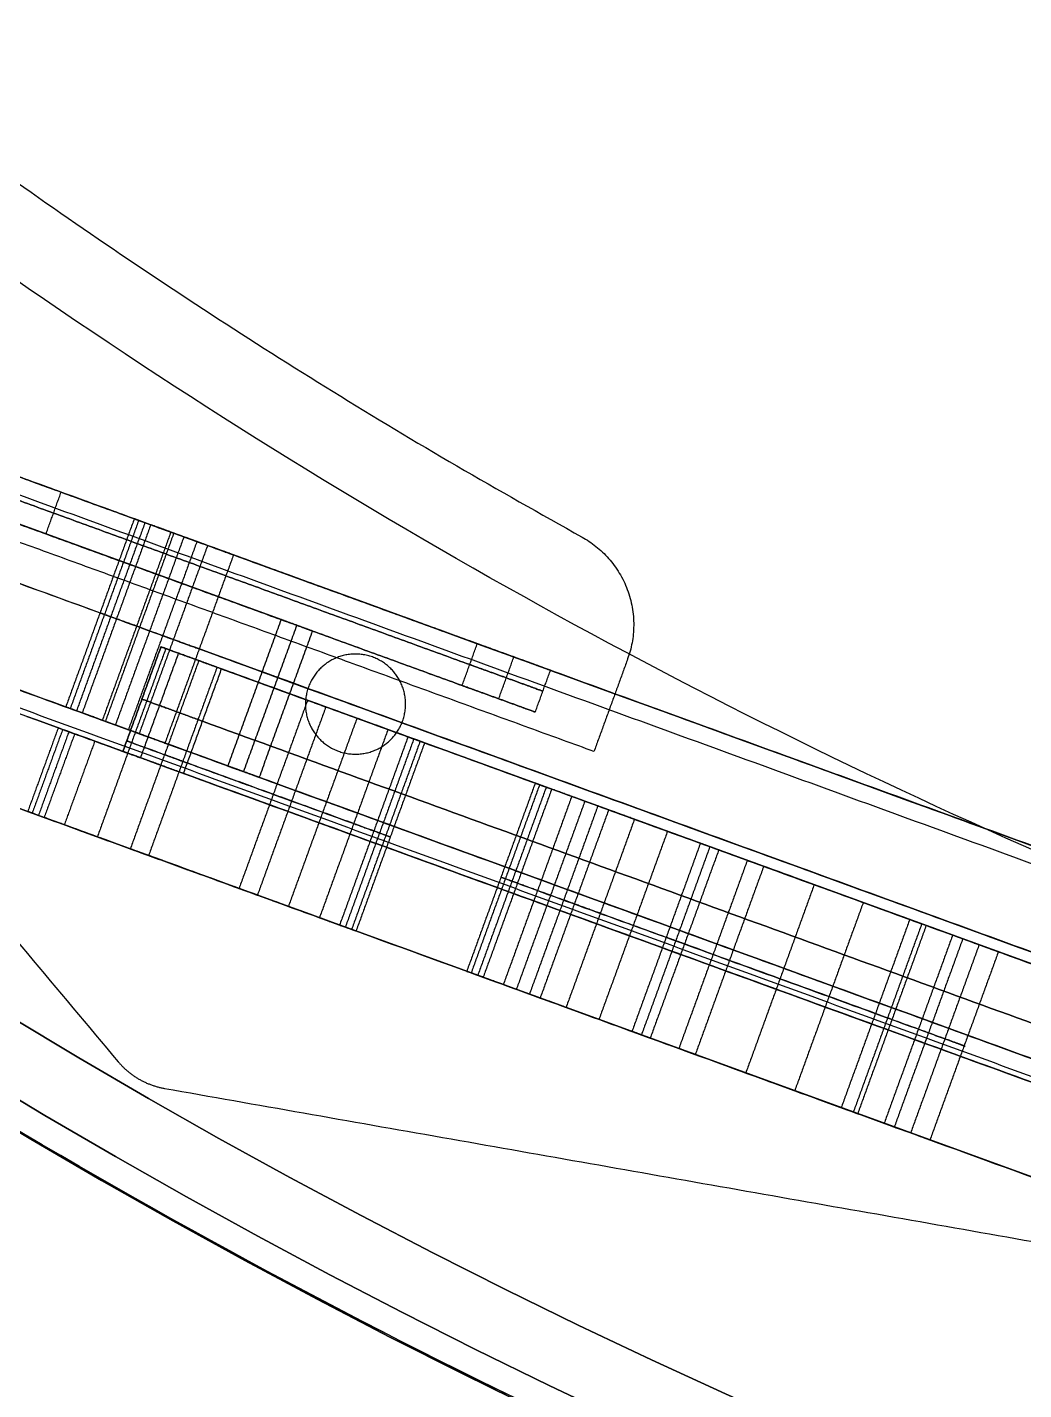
# Model space of a CAD drawing. Header units: millimetres. Extents: x -610 to 610, y -610 to 610.
# Drawn here: x -310.3 to -220.7, y -548 to -425.5 of the extents above; entities that cross this region are included whole.
import ezdxf

# ---------------------------------------------------------------- set-up
doc = ezdxf.new("R2010")
doc.units = ezdxf.units.MM
doc.layers.add('base', color=7, linetype='Continuous', true_color=0xffecbc)

msp = doc.modelspace()

# ---------------------------------------------------------------- linework, layer by layer
at = {"layer": 'base'}
for p, q in [((-398.66, -434.04, 122.97), (-295.06, -471.75, 122.97)), ((-404.82, -450.95, 122.97), (-301.22, -488.66, 122.97)), ((-287.49, -478.76, 221.97), (-329.78, -463.37, 221.97)), ((-308.63, -471.07, 230.97), (-308.63, -471.07, 212.97)), ((-264.64, -487.08, 221.97), (-284.67, -479.79, 221.97)), ((-87.93, -557.78, 106.31), (-298.29, -481.21, 106.31)), ((-301.71, -490.61, 105.6), (-316, -485.41, 105.6)), ((-79.8, -579.89, 106.31), (-318.73, -492.93, 106.31))]:
    msp.add_line(p, q, dxfattribs=at)
at = {"layer": 'base', "extrusion": (0, 0, -1)}
for centre, radius in [((0, 0, 3.53), 610), ((0, 0, 4.53), 610), ((0, 0, -2.48), 607.51), ((0, 0, 10.54), 607.51), ((0, 0, -4.97), 601.5), ((0, 0, 13.03), 601.5)]:
    msp.add_circle(centre, radius, dxfattribs=at)
at = {"layer": 'base'}
for centre, radius in [((0, 0, 249.47), 610), ((0, 0, 250.47), 610), ((0, 0, 243.46), 607.51), ((0, 0, 256.48), 607.51), ((0, 0, 240.97), 601.5), ((0, 0, 258.97), 601.5)]:
    msp.add_circle(centre, radius, dxfattribs=at)
for points, weights, degree, knots in [([(-495.2, -356.2, -4.03), (-851.4, 139, -4.03), (-356.2, 495.2, -4.03), (139, 851.4, -4.03), (495.2, 356.2, -4.03), (851.4, -139, -4.03), (356.2, -495.2, -4.03), (-139, -851.4, -4.03), (-495.2, -356.2, -4.03)], [1, 0.707106781187, 1, 0.707106781187, 1, 0.707106781187, 1, 0.707106781187, 1], 2, [0, 0, 0, 958.185759, 958.185759, 1916.371519, 1916.371519, 2874.557278, 2874.557278, 3832.743037, 3832.743037, 3832.743037]), ([(-610, 0, 249.97), (-610, -610, 249.97), (0, -610, 249.97), (610, -610, 249.97), (610, 0, 249.97), (610, 610, 249.97), (0, 610, 249.97), (-610, 610, 249.97), (-610, 0, 249.97)], [1, 0.707106781187, 1, 0.707106781187, 1, 0.707106781187, 1, 0.707106781187, 1], 2, [0, 0, 0, 958.185759, 958.185759, 1916.371519, 1916.371519, 2874.557278, 2874.557278, 3832.743037, 3832.743037, 3832.743037]), ([(32.65, -544.76, 240.97), (-510.36, -577.3, 240.97), (-544.65, -34.4, 240.97), (-578.93, 508.51, 240.97), (-36.14, 544.54, 240.97), (506.65, 580.56, 240.97), (544.42, 37.89, 240.97), (582.18, -504.79, 240.97), (39.63, -544.29, 240.97)], [1, 0.708239625255, 1, 0.708239625255, 1, 0.708239625255, 1, 0.708239625255, 1], 2, [654.018286, 654.018286, 654.018286, 1509.504571, 1509.504571, 2364.990855, 2364.990855, 3220.47714, 3220.47714, 4075.963425, 4075.963425, 4075.963425]), ([(32.65, -544.76, 244.97), (-510.36, -577.3, 244.97), (-544.65, -34.4, 244.97), (-578.93, 508.51, 244.97), (-36.14, 544.54, 244.97), (506.65, 580.56, 244.97), (544.42, 37.89, 244.97), (582.18, -504.79, 244.97), (39.63, -544.29, 244.97)], [1, 0.708239625255, 1, 0.708239625255, 1, 0.708239625255, 1, 0.708239625255, 1], 2, [654.018286, 654.018286, 654.018286, 1509.504571, 1509.504571, 2364.990855, 2364.990855, 3220.47714, 3220.47714, 4075.963425, 4075.963425, 4075.963425]), ([(32.65, -544.76, 242.97), (-510.36, -577.3, 242.97), (-544.65, -34.4, 242.97), (-578.93, 508.51, 242.97), (-36.14, 544.54, 242.97), (506.65, 580.56, 242.97), (544.42, 37.89, 242.97), (582.18, -504.79, 242.97), (39.63, -544.29, 242.97)], [1, 0.708239625255, 1, 0.708239625255, 1, 0.708239625255, 1, 0.708239625255, 1], 2, [654.018286, 654.018286, 654.018286, 1509.504571, 1509.504571, 2364.990855, 2364.990855, 3220.47714, 3220.47714, 4075.963425, 4075.963425, 4075.963425]), ([(-287.49, -478.76, 221.97), (-287.49, -478.76, 220.47), (-286.08, -479.27, 220.47), (-284.67, -479.79, 220.47), (-284.67, -479.79, 221.97), (-284.67, -479.79, 223.47), (-286.08, -479.27, 223.47), (-287.49, -478.76, 223.47), (-287.49, -478.76, 221.97)], [1, 0.707106781187, 1, 0.707106781187, 1, 0.707106781187, 1, 0.707106781187, 1], 2, [-2511.021876, -2511.021876, -2511.021876, -2508.665682, -2508.665682, -2506.309487, -2506.309487, -2503.953293, -2503.953293, -2501.597098, -2501.597098, -2501.597098]), ([(-298.29, -481.21, 173), (-293.9, -482.81, 175.7), (-289.5, -484.41, 178.4), (-285.11, -486.01, 181.1), (-284.61, -486.2, 181.41), (-284.05, -486.4, 181.57), (-283.47, -486.61, 181.57)], [1, 1, 1, 1, 0.977285464066, 0.977285464066, 1], 3, [-2606.839096, -2606.839096, -2606.839096, -2606.839096, -2606.089484, -2606.089484, -2606.089484, -2604.256953, -2604.256953, -2604.256953, -2604.256953]), ([(-263.27, -483.32, 212.97), (-263.27, -483.32, 209.47), (-266.56, -482.12, 209.47), (-269.85, -480.93, 209.47), (-269.85, -480.93, 212.97)], [1, 0.707106781187, 1, 0.707106781187, 1], 2, [516.55399, 516.55399, 516.55399, 522.051778, 522.051778, 527.549565, 527.549565, 527.549565]), ([(-269.85, -480.93, 230.97), (-269.85, -480.93, 234.47), (-266.56, -482.12, 234.47), (-263.27, -483.32, 234.47), (-263.27, -483.32, 230.97)], [1, 0.707106781187, 1, 0.707106781187, 1], 2, [726.828773, 726.828773, 726.828773, 732.32656, 732.32656, 737.824347, 737.824347, 737.824347]), ([(-276.08, -489.3, 134.62), (-281.8, -487.22, 131.1), (-287.52, -485.13, 127.59), (-293.25, -483.05, 124.07), (-293.75, -482.87, 123.76), (-294.31, -482.66, 123.6), (-294.89, -482.45, 123.6)], [1, 1, 1, 1, 0.977285323406, 0.977285323406, 1], 3, [-2657.061462, -2657.061462, -2657.061462, -2657.061462, -2656.085092, -2656.085092, -2656.085092, -2654.252555, -2654.252555, -2654.252555, -2654.252555]), ([(-283.69, -482.91, 258.97), (-280.25, -480.02, 258.97), (-277.35, -483.47, 258.97), (-274.46, -486.92, 258.97), (-277.91, -489.81, 258.97), (-281.36, -492.7, 258.97), (-284.25, -489.25, 258.97), (-287.14, -485.81, 258.97), (-283.69, -482.91, 258.97)], [1, 0.707106781187, 1, 0.707106781187, 1, 0.707106781187, 1, 0.707106781187, 1], 2, [3889.291705, 3889.291705, 3889.291705, 3896.360289, 3896.360289, 3903.428872, 3903.428872, 3910.497456, 3910.497456, 3917.566039, 3917.566039, 3917.566039]), ([(-283.69, -482.91, 244.97), (-280.25, -480.02, 244.97), (-277.35, -483.47, 244.97), (-274.46, -486.92, 244.97), (-277.91, -489.81, 244.97), (-281.36, -492.7, 244.97), (-284.25, -489.25, 244.97), (-287.14, -485.81, 244.97), (-283.69, -482.91, 244.97)], [1, 0.707106781187, 1, 0.707106781187, 1, 0.707106781187, 1, 0.707106781187, 1], 2, [3889.291705, 3889.291705, 3889.291705, 3896.360289, 3896.360289, 3903.428872, 3903.428872, 3910.497456, 3910.497456, 3917.566039, 3917.566039, 3917.566039]), ([(-283.69, -482.91, 249.97), (-280.25, -480.02, 249.97), (-277.35, -483.47, 249.97), (-274.46, -486.92, 249.97), (-277.91, -489.81, 249.97), (-281.36, -492.7, 249.97), (-284.25, -489.25, 249.97), (-287.14, -485.81, 249.97), (-283.69, -482.91, 249.97)], [1, 0.707106781187, 1, 0.707106781187, 1, 0.707106781187, 1, 0.707106781187, 1], 2, [3889.291705, 3889.291705, 3889.291705, 3896.360289, 3896.360289, 3903.428872, 3903.428872, 3910.497456, 3910.497456, 3917.566039, 3917.566039, 3917.566039]), ([(-289.2, -483.46, 221.97), (-289.2, -483.46, 223.47), (-287.79, -483.97, 223.47), (-286.38, -484.49, 223.47), (-286.38, -484.49, 221.97), (-286.38, -484.49, 220.47), (-287.79, -483.97, 220.47), (-289.2, -483.46, 220.47), (-289.2, -483.46, 221.97)], [1, 0.707106781187, 1, 0.707106781187, 1, 0.707106781187, 1, 0.707106781187, 1], 2, [2501.597098, 2501.597098, 2501.597098, 2503.953293, 2503.953293, 2506.309487, 2506.309487, 2508.665682, 2508.665682, 2511.021876, 2511.021876, 2511.021876]), ([(-263.95, -485.2, 212.97), (-263.95, -485.2, 209.47), (-267.24, -484, 209.47), (-270.53, -482.81, 209.47), (-270.53, -482.81, 212.97)], [1, 0.707106781187, 1, 0.707106781187, 1], 2, [516.55399, 516.55399, 516.55399, 522.051778, 522.051778, 527.549565, 527.549565, 527.549565]), ([(-270.53, -482.81, 230.97), (-270.53, -482.81, 234.47), (-267.24, -484, 234.47), (-263.95, -485.2, 234.47), (-263.95, -485.2, 230.97)], [1, 0.707106781187, 1, 0.707106781187, 1], 2, [726.828773, 726.828773, 726.828773, 732.32656, 732.32656, 737.824347, 737.824347, 737.824347]), ([(-264.64, -487.08, 212.97), (-264.64, -487.08, 209.47), (-267.92, -485.88, 209.47), (-271.21, -484.69, 209.47), (-271.21, -484.69, 212.97)], [1, 0.707106781187, 1, 0.707106781187, 1], 2, [516.55399, 516.55399, 516.55399, 522.051778, 522.051778, 527.549565, 527.549565, 527.549565]), ([(-271.21, -484.69, 230.97), (-271.21, -484.69, 234.47), (-267.92, -485.88, 234.47), (-264.64, -487.08, 234.47), (-264.64, -487.08, 230.97)], [1, 0.707106781187, 1, 0.707106781187, 1], 2, [726.828773, 726.828773, 726.828773, 732.32656, 732.32656, 737.824347, 737.824347, 737.824347]), ([(-301.37, -489.67, 173), (-296.98, -491.27, 175.7), (-292.58, -492.87, 178.4), (-288.19, -494.47, 181.1), (-287.69, -494.65, 181.41), (-287.12, -494.86, 181.57), (-286.54, -495.07, 181.57)], [1, 1, 1, 1, 0.977285464066, 0.977285464066, 1], 3, [-2606.839096, -2606.839096, -2606.839096, -2606.839096, -2606.089484, -2606.089484, -2606.089484, -2604.256953, -2604.256953, -2604.256953, -2604.256953]), ([(-279.15, -497.76, 134.62), (-284.88, -495.67, 131.1), (-290.6, -493.59, 127.59), (-296.33, -491.51, 124.07), (-296.83, -491.32, 123.76), (-297.39, -491.12, 123.6), (-297.97, -490.91, 123.6)], [1, 1, 1, 1, 0.977285323406, 0.977285323406, 1], 3, [-2657.061462, -2657.061462, -2657.061462, -2657.061462, -2656.085092, -2656.085092, -2656.085092, -2654.252555, -2654.252555, -2654.252555, -2654.252555]), ([(-292.28, -491.92, 221.97), (-292.28, -491.92, 223.47), (-290.87, -492.43, 223.47), (-289.46, -492.94, 223.47), (-289.46, -492.94, 221.97), (-289.46, -492.94, 220.47), (-290.87, -492.43, 220.47), (-292.28, -491.92, 220.47), (-292.28, -491.92, 221.97)], [1, 0.707106781187, 1, 0.707106781187, 1, 0.707106781187, 1, 0.707106781187, 1], 2, [2501.597098, 2501.597098, 2501.597098, 2503.953293, 2503.953293, 2506.309487, 2506.309487, 2508.665682, 2508.665682, 2511.021876, 2511.021876, 2511.021876]), ([(-308.79, -496.55, 170.33), (-302.95, -498.68, 173.92), (-297.11, -500.8, 177.51), (-291.27, -502.93, 181.1), (-290.76, -503.11, 181.41), (-290.2, -503.31, 181.57), (-289.62, -503.53, 181.57)], [1, 1, 1, 1, 0.977285464066, 0.977285464066, 1], 3, [-2607.08562, -2607.08562, -2607.08562, -2607.08562, -2606.089484, -2606.089484, -2606.089484, -2604.256953, -2604.256953, -2604.256953, -2604.256953]), ([(-282.23, -506.22, 134.62), (-287.96, -504.13, 131.1), (-293.68, -502.05, 127.59), (-299.4, -499.96, 124.07), (-299.91, -499.78, 123.76), (-300.47, -499.58, 123.6), (-301.05, -499.37, 123.6)], [1, 1, 1, 1, 0.977285323406, 0.977285323406, 1], 3, [-2657.061462, -2657.061462, -2657.061462, -2657.061462, -2656.085092, -2656.085092, -2656.085092, -2654.252555, -2654.252555, -2654.252555, -2654.252555]), ([(-226.2, -507.45, 181.57), (-224.61, -508.03, 181.57), (-223.36, -508.49, 180.51), (-223, -508.62, 178.87), (-222.63, -508.75, 177.22), (-223.31, -508.51, 175.69), (-224.73, -507.99, 174.93)], [1, 0.855896171082, 0.855896171082, 1, 0.855896171082, 0.855896171082, 1], 3, [-2484.099621, -2484.099621, -2484.099621, -2484.099621, -2479.409876, -2479.409876, -2479.409876, -2474.72013, -2474.72013, -2474.72013, -2474.72013]), ([(-229.28, -515.91, 181.57), (-227.69, -516.49, 181.57), (-226.44, -516.94, 180.51), (-226.08, -517.08, 178.87), (-225.71, -517.21, 177.22), (-226.39, -516.96, 175.69), (-227.81, -516.44, 174.93)], [1, 0.855896171082, 0.855896171082, 1, 0.855896171082, 0.855896171082, 1], 3, [-2484.099621, -2484.099621, -2484.099621, -2484.099621, -2479.409876, -2479.409876, -2479.409876, -2474.72013, -2474.72013, -2474.72013, -2474.72013]), ([(-232.36, -524.37, 181.57), (-230.77, -524.95, 181.57), (-229.52, -525.4, 180.51), (-229.15, -525.53, 178.87), (-228.79, -525.67, 177.22), (-229.47, -525.42, 175.69), (-230.89, -524.9, 174.93)], [1, 0.855896171082, 0.855896171082, 1, 0.855896171082, 0.855896171082, 1], 3, [-2484.099621, -2484.099621, -2484.099621, -2484.099621, -2479.409876, -2479.409876, -2479.409876, -2474.72013, -2474.72013, -2474.72013, -2474.72013])]:
    msp.add_rational_spline(points, weights, degree=degree, knots=knots, dxfattribs=at)
for points, degree in [([(-563.1, -207.5, 240.97), (-432.61, -363, 240.97), (-302.13, -518.51, 240.97)], 2), ([(-563.1, -207.5, 244.97), (-432.61, -363, 244.97), (-302.13, -518.51, 244.97)], 2), ([(-563.1, -207.5, 242.97), (-432.61, -363, 242.97), (-302.13, -518.51, 242.97)], 2), ([(-20.66, -571.62, 244.97), (-204.81, -504.6, 244.97), (-388.96, -437.57, 244.97)], 2), ([(-373.3, -444.89, 4.97), (-186.65, -512.82, 4.97), (0, -580.76, 4.97)], 2), ([(-373.3, -444.89, 0.97), (-186.65, -512.82, 0.97), (0, -580.76, 0.97)], 2), ([(-373.3, -444.89, 2.97), (-186.65, -512.82, 2.97), (0, -580.76, 2.97)], 2), ([(-23.74, -580.08, 244.97), (-207.89, -513.05, 244.97), (-392.04, -446.03, 244.97)], 2), ([(-363.2, -446.95, 0.97), (-186.02, -511.44, 0.97), (-8.84, -575.92, 0.97)], 2), ([(-269.85, -480.93, 212.97), (-307.27, -467.31, 212.97), (-344.69, -453.69, 212.97)], 2), ([(-344.69, -453.69, 230.97), (-307.27, -467.31, 230.97), (-269.85, -480.93, 230.97)], 2), ([(-26.82, -588.54, 244.97), (-210.97, -521.51, 244.97), (-395.12, -454.49, 244.97)], 2), ([(-366.28, -455.4, 0.97), (-189.1, -519.89, 0.97), (-11.92, -584.38, 0.97)], 2), ([(-270.53, -482.81, 212.97), (-307.95, -469.19, 212.97), (-345.37, -455.57, 212.97)], 2), ([(-345.37, -455.57, 230.97), (-307.95, -469.19, 230.97), (-270.53, -482.81, 230.97)], 2), ([(-271.21, -484.69, 212.97), (-308.63, -471.07, 212.97), (-346.05, -457.45, 212.97)], 2), ([(-346.05, -457.45, 230.97), (-308.63, -471.07, 230.97), (-271.21, -484.69, 230.97)], 2), ([(-259.36, -490.62, 230.97), (-303.35, -474.6, 230.97), (-347.35, -458.59, 230.97)], 2), ([(-259.36, -490.62, 212.97), (-303.35, -474.6, 212.97), (-347.35, -458.59, 212.97)], 2), ([(-259.36, -490.62, 221.97), (-303.35, -474.6, 221.97), (-347.35, -458.59, 221.97)], 2), ([(-2.05, -599.17, 4.97), (-192.81, -529.74, 4.97), (-383.56, -460.31, 4.97)], 2), ([(-2.05, -599.17, 0.97), (-192.81, -529.74, 0.97), (-383.56, -460.31, 0.97)], 2), ([(-2.05, -599.17, 2.97), (-192.81, -529.74, 2.97), (-383.56, -460.31, 2.97)], 2), ([(-369.36, -463.86, 0.97), (-192.18, -528.35, 0.97), (-15, -592.84, 0.97)], 2), ([(-308.63, -471.07, 212.97), (-307.95, -469.19, 212.97), (-307.27, -467.31, 212.97)], 2), ([(-308.63, -471.07, 230.97), (-307.95, -469.19, 230.97), (-307.27, -467.31, 230.97)], 2), ([(-300.69, -469.7, 142.1), (-303.77, -478.16, 142.1), (-306.85, -486.61, 142.1)], 2), ([(-300.69, -469.7, 182.6), (-303.77, -478.16, 182.6), (-306.85, -486.61, 182.6)], 2), ([(-300.69, -469.7, 162.35), (-303.77, -478.16, 162.35), (-306.85, -486.61, 162.35)], 2), ([(-300.29, -469.84, 184.18), (-303.37, -478.3, 184.18), (-306.45, -486.76, 184.18)], 2), ([(-299.73, -470.05, 139.63), (-302.81, -478.51, 139.63), (-305.88, -486.96, 139.63)], 2), ([(-299.21, -470.24, 185.33), (-302.29, -478.7, 185.33), (-305.37, -487.15, 185.33)], 2), ([(-300.69, -469.7, 142.1), (-300.69, -469.7, 155.6), (-300.69, -469.7, 169.1), (-300.69, -469.7, 182.6)], 3), ([(-300.69, -469.7, 182.6), (-300.69, -469.7, 183.73), (-300.13, -469.91, 184.77), (-299.21, -470.24, 185.33)], 3), ([(-299.21, -470.24, 185.33), (-297.83, -470.74, 186.18), (-296.44, -471.25, 187.03), (-295.06, -471.75, 187.88)], 3), ([(-297.4, -470.9, 138.6), (-300.48, -479.35, 138.6), (-303.56, -487.81, 138.6)], 2), ([(-297.14, -470.99, 186.61), (-300.21, -479.45, 186.61), (-303.29, -487.91, 186.61)], 2), ([(-296.23, -471.32, 138.6), (-299.31, -479.78, 138.6), (-302.39, -488.24, 138.6)], 2), ([(-295.06, -471.75, 138.6), (-295.84, -471.46, 138.6), (-296.62, -471.18, 138.6), (-297.4, -470.9, 138.6)], 3), ([(-260.43, -471.35, 230.97), (-260.43, -471.35, 221.97), (-260.43, -471.35, 212.97)], 2), ([(-295.06, -471.75, 45.3), (-298.14, -480.21, 45.3), (-301.22, -488.66, 45.3)], 2), ([(-295.06, -471.75, 138.6), (-298.14, -480.21, 138.6), (-301.22, -488.66, 138.6)], 2), ([(-295.06, -471.75, 187.88), (-298.14, -480.21, 187.88), (-301.22, -488.66, 187.88)], 2), ([(-295.06, -471.75, 197.33), (-298.14, -480.21, 197.33), (-301.22, -488.66, 197.33)], 2), ([(-295.06, -471.75, 91.95), (-298.14, -480.21, 91.95), (-301.22, -488.66, 91.95)], 2), ([(-295.06, -471.75, 192.6), (-298.14, -480.21, 192.6), (-301.22, -488.66, 192.6)], 2), ([(-294.1, -472.1, 42.82), (-297.18, -480.56, 42.82), (-300.25, -489.01, 42.82)], 2), ([(-294.1, -472.1, 199.8), (-297.18, -480.56, 199.8), (-300.25, -489.01, 199.8)], 2), ([(-295.06, -471.75, 45.3), (-295.06, -471.75, 76.4), (-295.06, -471.75, 107.5), (-295.06, -471.75, 138.6)], 3), ([(-295.06, -471.75, 187.88), (-295.06, -471.75, 191.03), (-295.06, -471.75, 194.18), (-295.06, -471.75, 197.33)], 3), ([(-291.77, -472.95, 41.8), (-294.85, -481.4, 41.8), (-297.93, -489.86, 41.8)], 2), ([(-291.77, -472.95, 200.83), (-294.85, -481.4, 200.83), (-297.93, -489.86, 200.83)], 2), ([(-87.61, -547.26, 41.8), (-155.66, -522.49, 41.8), (-223.72, -497.72, 41.8), (-291.77, -472.95, 41.8)], 3), ([(-291.77, -472.95, 200.83), (-223.72, -497.72, 200.83), (-155.66, -522.49, 200.83), (-87.61, -547.26, 200.83)], 3), ([(-303.35, -474.6, 230.97), (-303.35, -474.6, 221.97), (-303.35, -474.6, 212.97)], 2), ([(-256.36, -476.07, 230.97), (-256.36, -476.07, 221.97), (-256.36, -476.07, 212.97)], 2), ([(-303.77, -478.16, 142.1), (-303.77, -478.16, 155.6), (-303.77, -478.16, 169.1), (-303.77, -478.16, 182.6)], 3), ([(-303.77, -478.16, 182.6), (-303.77, -478.16, 183.73), (-303.2, -478.36, 184.77), (-302.29, -478.7, 185.33)], 3), ([(-302.29, -478.7, 185.33), (-300.91, -479.2, 186.18), (-299.52, -479.7, 187.03), (-298.14, -480.21, 187.88)], 3), ([(-287.49, -478.76, 221.97), (-289.89, -485.34, 221.97), (-292.28, -491.92, 221.97)], 2), ([(-298.14, -480.21, 138.6), (-298.92, -479.92, 138.6), (-299.7, -479.64, 138.6), (-300.48, -479.35, 138.6)], 3), ([(-286.08, -479.27, 223.47), (-288.48, -485.85, 223.47), (-290.87, -492.43, 223.47)], 2), ([(-286.08, -479.27, 220.47), (-288.48, -485.85, 220.47), (-290.87, -492.43, 220.47)], 2), ([(-284.67, -479.79, 221.97), (-287.07, -486.36, 221.97), (-289.46, -492.94, 221.97)], 2), ([(-301.71, -490.61, 32.8), (-300, -485.91, 32.8), (-298.29, -481.21, 32.8)], 2), ([(-301.71, -490.61, 179.83), (-300, -485.91, 179.83), (-298.29, -481.21, 179.83)], 2), ([(-298.29, -481.21, 123.6), (-300, -485.91, 123.6), (-301.71, -490.61, 123.6)], 2), ([(-301.71, -490.61, 173), (-300, -485.91, 173), (-298.29, -481.21, 173)], 2), ([(-301.71, -490.61, 106.31), (-300, -485.91, 106.31), (-298.29, -481.21, 106.31)], 2), ([(-294.89, -482.45, 123.6), (-296.03, -482.04, 123.6), (-297.16, -481.63, 123.6), (-298.29, -481.21, 123.6)], 3), ([(-298.29, -481.21, 179.83), (-298.29, -481.21, 176.41), (-298.29, -481.21, 173)], 2), ([(-298.29, -481.21, 123.6), (-298.29, -481.21, 78.2), (-298.29, -481.21, 32.8)], 2), ([(-298.14, -480.21, 45.3), (-298.14, -480.21, 76.4), (-298.14, -480.21, 107.5), (-298.14, -480.21, 138.6)], 3), ([(-298.14, -480.21, 187.88), (-298.14, -480.21, 191.03), (-298.14, -480.21, 194.18), (-298.14, -480.21, 197.33)], 3), ([(-271.21, -484.69, 212.97), (-270.53, -482.81, 212.97), (-269.85, -480.93, 212.97)], 2), ([(-271.21, -484.69, 230.97), (-270.53, -482.81, 230.97), (-269.85, -480.93, 230.97)], 2), ([(-297.86, -481.37, 123.6), (-300.94, -489.83, 123.6), (-304.01, -498.29, 123.6)], 2), ([(-294.89, -482.45, 123.6), (-297.97, -490.91, 123.6), (-301.05, -499.37, 123.6)], 2), ([(-300.12, -491.19, 28.7), (-298.41, -486.49, 28.7), (-296.7, -481.79, 28.7)], 2), ([(-300.12, -491.19, 183.93), (-298.41, -486.49, 183.93), (-296.7, -481.79, 183.93)], 2), ([(-90.68, -555.71, 41.8), (-158.74, -530.94, 41.8), (-226.8, -506.17, 41.8), (-294.85, -481.4, 41.8)], 3), ([(-294.85, -481.4, 200.83), (-226.8, -506.17, 200.83), (-158.74, -530.94, 200.83), (-90.68, -555.71, 200.83)], 3), ([(-267.92, -485.88, 209.47), (-267.24, -484, 209.47), (-266.56, -482.12, 209.47)], 2), ([(-267.92, -485.88, 234.47), (-267.24, -484, 234.47), (-266.56, -482.12, 234.47)], 2), ([(-256.33, -482.3, 230.97), (-257.84, -486.46, 230.97), (-259.36, -490.62, 230.97)], 2), ([(-256.33, -482.3, 212.97), (-257.84, -486.46, 212.97), (-259.36, -490.62, 212.97)], 2), ([(-256.33, -482.3, 221.97), (-257.84, -486.46, 221.97), (-259.36, -490.62, 221.97)], 2), ([(-256.33, -482.3, 230.97), (-256.33, -482.3, 221.97), (-256.33, -482.3, 212.97)], 2), ([(-293.25, -483.05, 124.07), (-296.33, -491.51, 124.07), (-299.4, -499.96, 124.07)], 2), ([(-296.26, -492.59, 27), (-294.55, -487.9, 27), (-292.84, -483.2, 27)], 2), ([(-296.26, -492.59, 185.63), (-294.55, -487.9, 185.63), (-292.84, -483.2, 185.63)], 2), ([(-292.84, -483.2, 27), (-193.11, -519.5, 27), (-93.38, -555.8, 27)], 2), ([(-93.38, -555.8, 185.63), (-193.11, -519.5, 185.63), (-292.84, -483.2, 185.63)], 2), ([(-283.69, -482.91, 244.97), (-283.69, -482.91, 251.97), (-283.69, -482.91, 258.97)], 2), ([(-277.35, -483.47, 244.97), (-277.35, -483.47, 251.97), (-277.35, -483.47, 258.97)], 2), ([(-264.64, -487.08, 212.97), (-263.95, -485.2, 212.97), (-263.27, -483.32, 212.97)], 2), ([(-264.64, -487.08, 230.97), (-263.95, -485.2, 230.97), (-263.27, -483.32, 230.97)], 2), ([(-264.64, -487.08, 221.97), (-263.95, -485.2, 221.97), (-263.27, -483.32, 221.97)], 2), ([(-263.27, -483.32, 230.97), (-263.27, -483.32, 221.97), (-263.27, -483.32, 212.97)], 2), ([(-300, -485.91, 179.83), (-300, -485.91, 176.41), (-300, -485.91, 173)], 2), ([(-300, -485.91, 123.6), (-300, -485.91, 78.2), (-300, -485.91, 32.8)], 2), ([(-285.11, -486.01, 181.1), (-288.19, -494.47, 181.1), (-291.27, -502.93, 181.1)], 2), ([(-263.95, -485.2, 230.97), (-263.95, -485.2, 221.97), (-263.95, -485.2, 212.97)], 2), ([(-306.85, -486.61, 142.1), (-306.85, -486.61, 155.6), (-306.85, -486.61, 169.1), (-306.85, -486.61, 182.6)], 3), ([(-306.85, -486.61, 182.6), (-306.85, -486.61, 183.73), (-306.28, -486.82, 184.77), (-305.37, -487.15, 185.33)], 3), ([(-305.37, -487.15, 185.33), (-303.98, -487.66, 186.18), (-302.6, -488.16, 187.03), (-301.22, -488.66, 187.88)], 3), ([(-283.47, -486.61, 181.57), (-286.54, -495.07, 181.57), (-289.62, -503.53, 181.57)], 2), ([(-283.47, -486.61, 181.57), (-281.6, -487.29, 181.57), (-279.74, -487.97, 181.57), (-277.88, -488.64, 181.57)], 3), ([(-264.64, -487.08, 230.97), (-264.64, -487.08, 221.97), (-264.64, -487.08, 212.97)], 2), ([(-257.84, -486.46, 230.97), (-257.84, -486.46, 221.97), (-257.84, -486.46, 212.97)], 2), ([(-310.36, -487.46, 200.83), (-196.53, -528.89, 200.83), (-82.7, -570.33, 200.83)], 2), ([(-82.7, -570.33, 11.8), (-196.53, -528.89, 11.8), (-310.36, -487.46, 11.8)], 2), ([(-307.53, -488.49, 127.1), (-308.9, -492.25, 127.1), (-310.27, -496.01, 127.1)], 2), ([(-307.53, -488.49, 167.6), (-308.9, -492.25, 167.6), (-310.27, -496.01, 167.6)], 2), ([(-307.53, -488.49, 147.35), (-308.9, -492.25, 147.35), (-310.27, -496.01, 147.35)], 2), ([(-307.13, -488.64, 169.18), (-308.5, -492.4, 169.18), (-309.87, -496.16, 169.18)], 2), ([(-307.53, -488.49, 167.6), (-307.53, -488.49, 147.35), (-307.53, -488.49, 127.1)], 2), ([(-306.05, -489.03, 170.33), (-306.97, -488.7, 169.77), (-307.53, -488.49, 168.73), (-307.53, -488.49, 167.6)], 3), ([(-301.22, -488.66, 138.6), (-302, -488.38, 138.6), (-302.78, -488.1, 138.6), (-303.56, -487.81, 138.6)], 3), ([(-294.55, -487.9, 27), (-194.82, -524.2, 27), (-95.09, -560.5, 27)], 2), ([(-95.09, -560.5, 185.63), (-194.82, -524.2, 185.63), (-294.55, -487.9, 185.63)], 2), ([(-280.67, -487.63, 181.57), (-283.75, -496.08, 181.57), (-286.83, -504.54, 181.57)], 2), ([(-277.88, -488.64, 181.57), (-280.96, -497.1, 181.57), (-284.04, -505.56, 181.57)], 2), ([(-306.57, -488.84, 124.63), (-307.94, -492.6, 124.63), (-309.3, -496.36, 124.63)], 2), ([(-306.05, -489.03, 170.33), (-307.42, -492.79, 170.33), (-308.79, -496.55, 170.33)], 2), ([(-304.24, -489.69, 123.6), (-305.61, -493.45, 123.6), (-306.98, -497.21, 123.6)], 2), ([(-301.71, -490.61, 173), (-303.16, -490.08, 172.11), (-304.6, -489.56, 171.22), (-306.05, -489.03, 170.33)], 3), ([(-304.24, -489.69, 123.6), (-303.4, -490, 123.6), (-302.56, -490.3, 123.6), (-301.71, -490.61, 123.6)], 3), ([(-297.97, -490.91, 123.6), (-299.1, -490.5, 123.6), (-300.24, -490.08, 123.6), (-301.37, -489.67, 123.6)], 3), ([(-301.22, -488.66, 45.3), (-301.22, -488.66, 76.4), (-301.22, -488.66, 107.5), (-301.22, -488.66, 138.6)], 3), ([(-301.22, -488.66, 187.88), (-301.22, -488.66, 191.03), (-301.22, -488.66, 194.18), (-301.22, -488.66, 197.33)], 3), ([(-93.76, -564.17, 41.8), (-161.82, -539.4, 41.8), (-229.87, -514.63, 41.8), (-297.93, -489.86, 41.8)], 3), ([(-297.93, -489.86, 200.83), (-229.87, -514.63, 200.83), (-161.82, -539.4, 200.83), (-93.76, -564.17, 200.83)], 3), ([(-284.25, -489.25, 244.97), (-284.25, -489.25, 251.97), (-284.25, -489.25, 258.97)], 2), ([(-276.08, -489.3, 134.62), (-279.15, -497.76, 134.62), (-282.23, -506.22, 134.62)], 2), ([(-275.56, -489.49, 180.54), (-278.64, -497.95, 180.54), (-281.71, -506.4, 180.54)], 2), ([(-274.99, -489.7, 135.77), (-278.07, -498.15, 135.77), (-281.15, -506.61, 135.77)], 2), ([(-274.59, -489.84, 137.35), (-277.67, -498.3, 137.35), (-280.75, -506.75, 137.35)], 2), ([(-274.59, -489.84, 178.07), (-277.67, -498.3, 178.07), (-280.75, -506.75, 178.07)], 2), ([(-274.59, -489.84, 157.71), (-277.67, -498.3, 157.71), (-280.75, -506.75, 157.71)], 2), ([(-277.91, -489.81, 244.97), (-277.91, -489.81, 251.97), (-277.91, -489.81, 258.97)], 2), ([(-274.59, -489.84, 137.35), (-274.59, -489.84, 136.22), (-275.16, -489.63, 135.18), (-276.08, -489.3, 134.62)], 3), ([(-274.59, -489.84, 178.07), (-274.59, -489.84, 164.49), (-274.59, -489.84, 150.92), (-274.59, -489.84, 137.35)], 3), ([(-301.71, -490.61, 179.83), (-301.71, -490.61, 176.41), (-301.71, -490.61, 173)], 2), ([(-301.71, -490.61, 123.6), (-301.71, -490.61, 78.2), (-301.71, -490.61, 32.8)], 2), ([(-259.36, -490.62, 230.97), (-259.36, -490.62, 221.97), (-259.36, -490.62, 212.97)], 2), ([(-296.26, -492.59, 27), (-196.53, -528.89, 27), (-96.8, -565.19, 27)], 2), ([(-96.8, -565.19, 185.63), (-196.53, -528.89, 185.63), (-296.26, -492.59, 185.63)], 2), ([(-264.64, -493.46, 167.3), (-267.72, -501.92, 167.3), (-270.8, -510.38, 167.3)], 2), ([(-264.64, -493.46, 167.6), (-267.72, -501.92, 167.6), (-270.8, -510.38, 167.6)], 2), ([(-264.64, -493.46, 167.45), (-267.72, -501.92, 167.45), (-270.8, -510.38, 167.45)], 2), ([(-264.64, -493.46, 167.3), (-264.64, -493.46, 167.4), (-264.64, -493.46, 167.5), (-264.64, -493.46, 167.6)], 3), ([(-264.64, -493.46, 167.6), (-264.64, -493.46, 168.73), (-264.08, -493.67, 169.77), (-263.16, -494, 170.33)], 3), ([(-264.25, -493.61, 169.18), (-267.33, -502.06, 169.18), (-270.4, -510.52, 169.18)], 2), ([(-263.65, -493.82, 164.88), (-266.73, -502.28, 164.88), (-269.81, -510.74, 164.88)], 2), ([(-263.16, -494, 170.33), (-266.24, -502.46, 170.33), (-269.32, -510.91, 170.33)], 2), ([(-261.36, -494.66, 163.89), (-264.43, -503.12, 163.89), (-267.51, -511.57, 163.89)], 2), ([(-259.01, -495.51, 163.89), (-259.79, -495.23, 163.89), (-260.57, -494.94, 163.89), (-261.36, -494.66, 163.89)], 3), ([(-85.44, -577.84, 200.83), (-199.27, -536.41, 200.83), (-313.1, -494.98, 200.83)], 2), ([(-313.1, -494.98, 11.8), (-199.27, -536.41, 11.8), (-85.44, -577.84, 11.8)], 2), ([(-286.54, -495.07, 181.57), (-284.68, -495.75, 181.57), (-282.82, -496.42, 181.57), (-280.96, -497.1, 181.57)], 3), ([(-260.18, -495.09, 163.89), (-263.26, -503.54, 163.89), (-266.34, -512, 163.89)], 2), ([(-259.01, -495.51, 127.1), (-262.08, -503.97, 127.1), (-265.16, -512.43, 127.1)], 2), ([(-259.01, -495.51, 163.89), (-262.08, -503.97, 163.89), (-265.16, -512.43, 163.89)], 2), ([(-259.01, -495.51, 145.49), (-262.08, -503.97, 145.49), (-265.16, -512.43, 145.49)], 2), ([(-258.04, -495.86, 124.63), (-261.12, -504.32, 124.63), (-264.2, -512.78, 124.63)], 2), ([(-259.01, -495.51, 127.1), (-259.01, -495.51, 139.36), (-259.01, -495.51, 151.62), (-259.01, -495.51, 163.89)], 3), ([(-310.27, -496.01, 127.1), (-310.27, -496.01, 140.6), (-310.27, -496.01, 154.1), (-310.27, -496.01, 167.6)], 3), ([(-310.27, -496.01, 167.6), (-310.27, -496.01, 168.73), (-309.7, -496.22, 169.77), (-308.79, -496.55, 170.33)], 3), ([(-301.05, -499.37, 123.6), (-303.03, -498.65, 123.6), (-305, -497.93, 123.6), (-306.98, -497.21, 123.6)], 3), ([(-255.72, -496.71, 123.6), (-258.79, -505.17, 123.6), (-261.87, -513.63, 123.6)], 2), ([(-249.79, -498.87, 123.6), (-251.76, -498.15, 123.6), (-253.74, -497.43, 123.6), (-255.72, -496.71, 123.6)], 3), ([(-277.67, -498.3, 137.35), (-277.67, -498.3, 136.22), (-278.24, -498.09, 135.18), (-279.15, -497.76, 134.62)], 3), ([(-277.67, -498.3, 178.07), (-277.67, -498.3, 164.49), (-277.67, -498.3, 150.92), (-277.67, -498.3, 137.35)], 3), ([(-252.75, -497.79, 123.6), (-255.83, -506.25, 123.6), (-258.91, -514.7, 123.6)], 2), ([(-249.79, -498.87, 123.6), (-252.87, -507.33, 123.6), (-255.94, -515.78, 123.6)], 2), ([(-248.94, -499.18, 123.72), (-252.01, -507.64, 123.72), (-255.09, -516.09, 123.72)], 2), ([(-248.14, -499.47, 124.07), (-251.22, -507.92, 124.07), (-254.3, -516.38, 124.07)], 2), ([(-230.97, -505.72, 134.62), (-236.69, -503.63, 131.1), (-242.42, -501.55, 127.59), (-248.14, -499.47, 124.07)], 3), ([(-245.57, -500.4, 181.14), (-248.65, -508.86, 181.14), (-251.73, -517.32, 181.14)], 2), ([(-267.72, -501.92, 167.3), (-267.72, -501.92, 167.4), (-267.72, -501.92, 167.5), (-267.72, -501.92, 167.6)], 3), ([(-267.72, -501.92, 167.6), (-267.72, -501.92, 168.73), (-267.16, -502.12, 169.77), (-266.24, -502.46, 170.33)], 3), ([(-244.1, -500.94, 181.57), (-247.18, -509.4, 181.57), (-250.25, -517.85, 181.57)], 2), ([(-244.1, -500.94, 181.57), (-238.13, -503.11, 181.57), (-232.17, -505.28, 181.57), (-226.2, -507.45, 181.57)], 3), ([(-262.08, -503.97, 163.89), (-262.87, -503.69, 163.89), (-263.65, -503.4, 163.89), (-264.43, -503.12, 163.89)], 3), ([(-239.56, -502.59, 129.34), (-242.63, -511.05, 129.34), (-245.71, -519.51, 129.34)], 2), ([(-289.62, -503.53, 181.57), (-287.76, -504.2, 181.57), (-285.9, -504.88, 181.57), (-284.04, -505.56, 181.57)], 3), ([(-262.08, -503.97, 127.1), (-262.08, -503.97, 139.36), (-262.08, -503.97, 151.62), (-262.08, -503.97, 163.89)], 3), ([(-235.15, -504.2, 181.57), (-238.23, -512.65, 181.57), (-241.31, -521.11, 181.57)], 2), ([(-252.87, -507.33, 123.6), (-254.84, -506.61, 123.6), (-256.82, -505.89, 123.6), (-258.79, -505.17, 123.6)], 3), ([(-230.97, -505.72, 134.62), (-234.05, -514.17, 134.62), (-237.13, -522.63, 134.62)], 2), ([(-229.49, -506.26, 137.35), (-229.49, -506.26, 136.22), (-230.05, -506.05, 135.18), (-230.97, -505.72, 134.62)], 3), ([(-280.75, -506.75, 137.35), (-280.75, -506.75, 136.22), (-281.32, -506.55, 135.18), (-282.23, -506.22, 134.62)], 3), ([(-280.75, -506.75, 178.07), (-280.75, -506.75, 164.49), (-280.75, -506.75, 150.92), (-280.75, -506.75, 137.35)], 3), ([(-229.89, -506.11, 135.77), (-232.96, -514.57, 135.77), (-236.04, -523.03, 135.77)], 2), ([(-229.49, -506.26, 172.01), (-232.57, -514.71, 172.01), (-235.65, -523.17, 172.01)], 2), ([(-229.49, -506.26, 137.35), (-232.57, -514.71, 137.35), (-235.65, -523.17, 137.35)], 2), ([(-229.49, -506.26, 154.68), (-232.57, -514.71, 154.68), (-235.65, -523.17, 154.68)], 2), ([(-224.73, -507.99, 174.93), (-226.32, -507.41, 173.96), (-227.9, -506.83, 172.98), (-229.49, -506.26, 172.01)], 3), ([(-229.49, -506.26, 172.01), (-229.49, -506.26, 160.46), (-229.49, -506.26, 148.9), (-229.49, -506.26, 137.35)], 3), ([(-234.05, -514.17, 134.62), (-239.77, -512.09, 131.1), (-245.5, -510.01, 127.59), (-251.22, -507.92, 124.07)], 3), ([(-227.11, -507.12, 173.47), (-230.19, -515.58, 173.47), (-233.27, -524.04, 173.47)], 2), ([(-226.2, -507.45, 181.57), (-229.28, -515.91, 181.57), (-232.36, -524.37, 181.57)], 2), ([(-224.73, -507.99, 174.93), (-227.81, -516.44, 174.93), (-230.89, -524.9, 174.93)], 2), ([(-247.18, -509.4, 181.57), (-241.21, -511.57, 181.57), (-235.24, -513.74, 181.57), (-229.28, -515.91, 181.57)], 3), ([(-223, -508.62, 178.87), (-226.08, -517.08, 178.87), (-229.15, -525.53, 178.87)], 2), ([(-270.8, -510.38, 167.3), (-270.8, -510.38, 167.4), (-270.8, -510.38, 167.5), (-270.8, -510.38, 167.6)], 3), ([(-270.8, -510.38, 167.6), (-270.8, -510.38, 168.73), (-270.24, -510.58, 169.77), (-269.32, -510.91, 170.33)], 3), ([(-265.16, -512.43, 163.89), (-265.95, -512.14, 163.89), (-266.73, -511.86, 163.89), (-267.51, -511.57, 163.89)], 3), ([(-265.16, -512.43, 127.1), (-265.16, -512.43, 139.36), (-265.16, -512.43, 151.62), (-265.16, -512.43, 163.89)], 3), ([(-255.94, -515.78, 123.6), (-257.92, -515.06, 123.6), (-259.9, -514.34, 123.6), (-261.87, -513.63, 123.6)], 3), ([(-232.57, -514.71, 137.35), (-232.57, -514.71, 136.22), (-233.13, -514.51, 135.18), (-234.05, -514.17, 134.62)], 3), ([(-227.81, -516.44, 174.93), (-229.4, -515.87, 173.96), (-230.98, -515.29, 172.98), (-232.57, -514.71, 172.01)], 3), ([(-232.57, -514.71, 172.01), (-232.57, -514.71, 160.46), (-232.57, -514.71, 148.9), (-232.57, -514.71, 137.35)], 3), ([(-237.13, -522.63, 134.62), (-242.85, -520.55, 131.1), (-248.57, -518.47, 127.59), (-254.3, -516.38, 124.07)], 3), ([(-250.25, -517.85, 181.57), (-244.29, -520.03, 181.57), (-238.32, -522.2, 181.57), (-232.36, -524.37, 181.57)], 3), ([(-302.13, -518.51, 240.97), (-302.13, -518.51, 242.97), (-302.13, -518.51, 244.97)], 2), ([(-300.26, -520.07, 240.97), (-300.26, -520.07, 242.97), (-300.26, -520.07, 244.97)], 2), ([(-297.98, -520.9, 240.97), (-297.98, -520.9, 242.97), (-297.98, -520.9, 244.97)], 2), ([(-297.98, -520.9, 240.97), (-98.06, -556.15, 240.97), (101.85, -591.4, 240.97)], 2), ([(-297.98, -520.9, 244.97), (-98.06, -556.15, 244.97), (101.85, -591.4, 244.97)], 2), ([(-297.98, -520.9, 242.97), (-98.06, -556.15, 242.97), (101.85, -591.4, 242.97)], 2), ([(-235.65, -523.17, 137.35), (-235.65, -523.17, 136.22), (-236.21, -522.97, 135.18), (-237.13, -522.63, 134.62)], 3), ([(-230.89, -524.9, 174.93), (-232.48, -524.32, 173.96), (-234.06, -523.75, 172.98), (-235.65, -523.17, 172.01)], 3), ([(-235.65, -523.17, 172.01), (-235.65, -523.17, 160.46), (-235.65, -523.17, 148.9), (-235.65, -523.17, 137.35)], 3)]:
    msp.add_open_spline(points, degree=degree, dxfattribs=at)
for points, weights, degree in [([(-418.96, -338.33, 230.97), (-352.72, -420.35, 230.97), (-260.43, -471.35, 230.97)], [1, 0.981366959849, 1], 2), ([(-418.96, -338.33, 212.97), (-352.72, -420.35, 212.97), (-260.43, -471.35, 212.97)], [1, 0.981366959849, 1], 2), ([(-418.96, -338.33, 221.97), (-352.72, -420.35, 221.97), (-260.43, -471.35, 221.97)], [1, 0.981366959849, 1], 2), ([(-297.4, -470.9, 138.6), (-299.33, -470.2, 138.6), (-300.69, -469.7, 140.05), (-300.69, -469.7, 142.1)], [1, 0.804737854124, 0.804737854124, 1], 3), ([(-260.43, -471.35, 230.97), (-253.7, -475.07, 230.97), (-256.33, -482.3, 230.97)], [1, 0.759964476979, 1], 2), ([(-260.43, -471.35, 212.97), (-253.7, -475.07, 212.97), (-256.33, -482.3, 212.97)], [1, 0.759964476979, 1], 2), ([(-260.43, -471.35, 221.97), (-253.7, -475.07, 221.97), (-256.33, -482.3, 221.97)], [1, 0.759964476979, 1], 2), ([(-291.77, -472.95, 41.8), (-293.7, -472.24, 41.8), (-295.06, -471.75, 43.25), (-295.06, -471.75, 45.3)], [1, 0.804737854124, 0.804737854124, 1], 3), ([(-295.06, -471.75, 197.33), (-295.06, -471.75, 199.38), (-293.7, -472.24, 200.83), (-291.77, -472.95, 200.83)], [1, 0.804737854124, 0.804737854124, 1], 3), ([(-300.48, -479.35, 138.6), (-302.41, -478.65, 138.6), (-303.77, -478.16, 140.05), (-303.77, -478.16, 142.1)], [1, 0.804737854124, 0.804737854124, 1], 3), ([(-298.29, -481.21, 32.8), (-298.29, -481.21, 27), (-292.84, -483.2, 27)], [1, 0.707106781186, 1], 2), ([(-292.84, -483.2, 185.63), (-298.29, -481.21, 185.63), (-298.29, -481.21, 179.83)], [1, 0.707106781187, 1], 2), ([(-294.85, -481.4, 41.8), (-296.78, -480.7, 41.8), (-298.14, -480.21, 43.25), (-298.14, -480.21, 45.3)], [1, 0.804737854124, 0.804737854124, 1], 3), ([(-298.14, -480.21, 197.33), (-298.14, -480.21, 199.38), (-296.78, -480.7, 200.83), (-294.85, -481.4, 200.83)], [1, 0.804737854124, 0.804737854124, 1], 3), ([(-300, -485.91, 32.8), (-300, -485.91, 27), (-294.55, -487.9, 27)], [1, 0.707106781186, 1], 2), ([(-294.55, -487.9, 185.63), (-300, -485.91, 185.63), (-300, -485.91, 179.83)], [1, 0.707106781187, 1], 2), ([(-303.56, -487.81, 138.6), (-305.48, -487.11, 138.6), (-306.85, -486.61, 140.05), (-306.85, -486.61, 142.1)], [1, 0.804737854124, 0.804737854124, 1], 3), ([(-307.53, -488.49, 127.1), (-307.53, -488.49, 123.6), (-304.24, -489.69, 123.6)], [1, 0.707106781187, 1], 2), ([(-277.88, -488.64, 181.57), (-275.96, -489.34, 181.57), (-274.59, -489.84, 180.12), (-274.59, -489.84, 178.07)], [1, 0.804737854124, 0.804737854124, 1], 3), ([(-297.93, -489.86, 41.8), (-299.86, -489.16, 41.8), (-301.22, -488.66, 43.25), (-301.22, -488.66, 45.3)], [1, 0.804737854124, 0.804737854124, 1], 3), ([(-301.22, -488.66, 197.33), (-301.22, -488.66, 199.38), (-299.86, -489.16, 200.83), (-297.93, -489.86, 200.83)], [1, 0.804737854124, 0.804737854124, 1], 3), ([(-301.71, -490.61, 32.8), (-301.71, -490.61, 27), (-296.26, -492.59, 27)], [1, 0.707106781186, 1], 2), ([(-296.26, -492.59, 185.63), (-301.71, -490.61, 185.63), (-301.71, -490.61, 179.83)], [1, 0.707106781187, 1], 2), ([(-261.36, -494.66, 163.89), (-263.25, -493.97, 163.89), (-264.6, -493.48, 165.29), (-264.64, -493.46, 167.3)], [1, 0.810420122244, 0.810420122244, 1], 3), ([(-255.72, -496.71, 123.6), (-257.64, -496.01, 123.6), (-259.01, -495.51, 125.05), (-259.01, -495.51, 127.1)], [1, 0.804737854124, 0.804737854124, 1], 3), ([(-306.98, -497.21, 123.6), (-308.9, -496.51, 123.6), (-310.27, -496.01, 125.05), (-310.27, -496.01, 127.1)], [1, 0.804737854124, 0.804737854124, 1], 3), ([(-280.96, -497.1, 181.57), (-279.03, -497.8, 181.57), (-277.67, -498.3, 180.12), (-277.67, -498.3, 178.07)], [1, 0.804737854124, 0.804737854124, 1], 3), ([(-248.14, -499.47, 124.07), (-248.65, -499.28, 123.76), (-249.21, -499.08, 123.6), (-249.79, -498.87, 123.6)], [1, 0.977285323406, 0.977285323406, 1], 3), ([(-264.43, -503.12, 163.89), (-266.32, -502.43, 163.89), (-267.68, -501.94, 165.29), (-267.72, -501.92, 167.3)], [1, 0.810420122244, 0.810420122244, 1], 3), ([(-258.79, -505.17, 123.6), (-260.72, -504.47, 123.6), (-262.08, -503.97, 125.05), (-262.08, -503.97, 127.1)], [1, 0.804737854124, 0.804737854124, 1], 3), ([(-284.04, -505.56, 181.57), (-282.11, -506.26, 181.57), (-280.75, -506.75, 180.12), (-280.75, -506.75, 178.07)], [1, 0.804737854124, 0.804737854124, 1], 3), ([(-251.22, -507.92, 124.07), (-251.72, -507.74, 123.76), (-252.28, -507.54, 123.6), (-252.87, -507.33, 123.6)], [1, 0.977285323406, 0.977285323406, 1], 3), ([(-267.51, -511.57, 163.89), (-269.4, -510.88, 163.89), (-270.75, -510.39, 165.29), (-270.8, -510.38, 167.3)], [1, 0.810420122244, 0.810420122244, 1], 3), ([(-261.87, -513.63, 123.6), (-263.8, -512.92, 123.6), (-265.16, -512.43, 125.05), (-265.16, -512.43, 127.1)], [1, 0.804737854124, 0.804737854124, 1], 3), ([(-254.3, -516.38, 124.07), (-254.8, -516.2, 123.76), (-255.36, -515.99, 123.6), (-255.94, -515.78, 123.6)], [1, 0.977285323406, 0.977285323406, 1], 3), ([(-302.13, -518.51, 240.97), (-300.49, -520.46, 240.97), (-297.98, -520.9, 240.97)], [1, 0.939692620786, 1], 2), ([(-302.13, -518.51, 244.97), (-300.49, -520.46, 244.97), (-297.98, -520.9, 244.97)], [1, 0.939692620786, 1], 2), ([(-302.13, -518.51, 242.97), (-300.49, -520.46, 242.97), (-297.98, -520.9, 242.97)], [1, 0.939692620786, 1], 2)]:
    msp.add_rational_spline(points, weights, degree=degree, dxfattribs=at)
for points in [[(-263.16, -494, 170.33), (-257.3, -496.13, 173.93), (-251.44, -498.27, 177.54), (-245.57, -500.4, 181.14), (-245.1, -500.58, 181.43), (-244.59, -500.76, 181.57), (-244.1, -500.94, 181.57)], [(-266.24, -502.46, 170.33), (-260.38, -504.59, 173.93), (-254.52, -506.73, 177.54), (-248.65, -508.86, 181.14), (-248.18, -509.03, 181.43), (-247.67, -509.22, 181.57), (-247.18, -509.4, 181.57)], [(-269.32, -510.91, 170.33), (-263.46, -513.05, 173.93), (-257.59, -515.18, 177.54), (-251.73, -517.32, 181.14), (-251.25, -517.49, 181.43), (-250.75, -517.67, 181.57), (-250.25, -517.85, 181.57)]]:
    msp.add_open_spline(points, degree=3, knots=[-2504.387961, -2504.387961, -2504.387961, -2504.387961, -2503.387961, -2503.387961, -2503.387961, -2503.146262, -2503.146262, -2503.146262, -2503.146262], dxfattribs=at)

doc.saveas('drawing.dxf')
